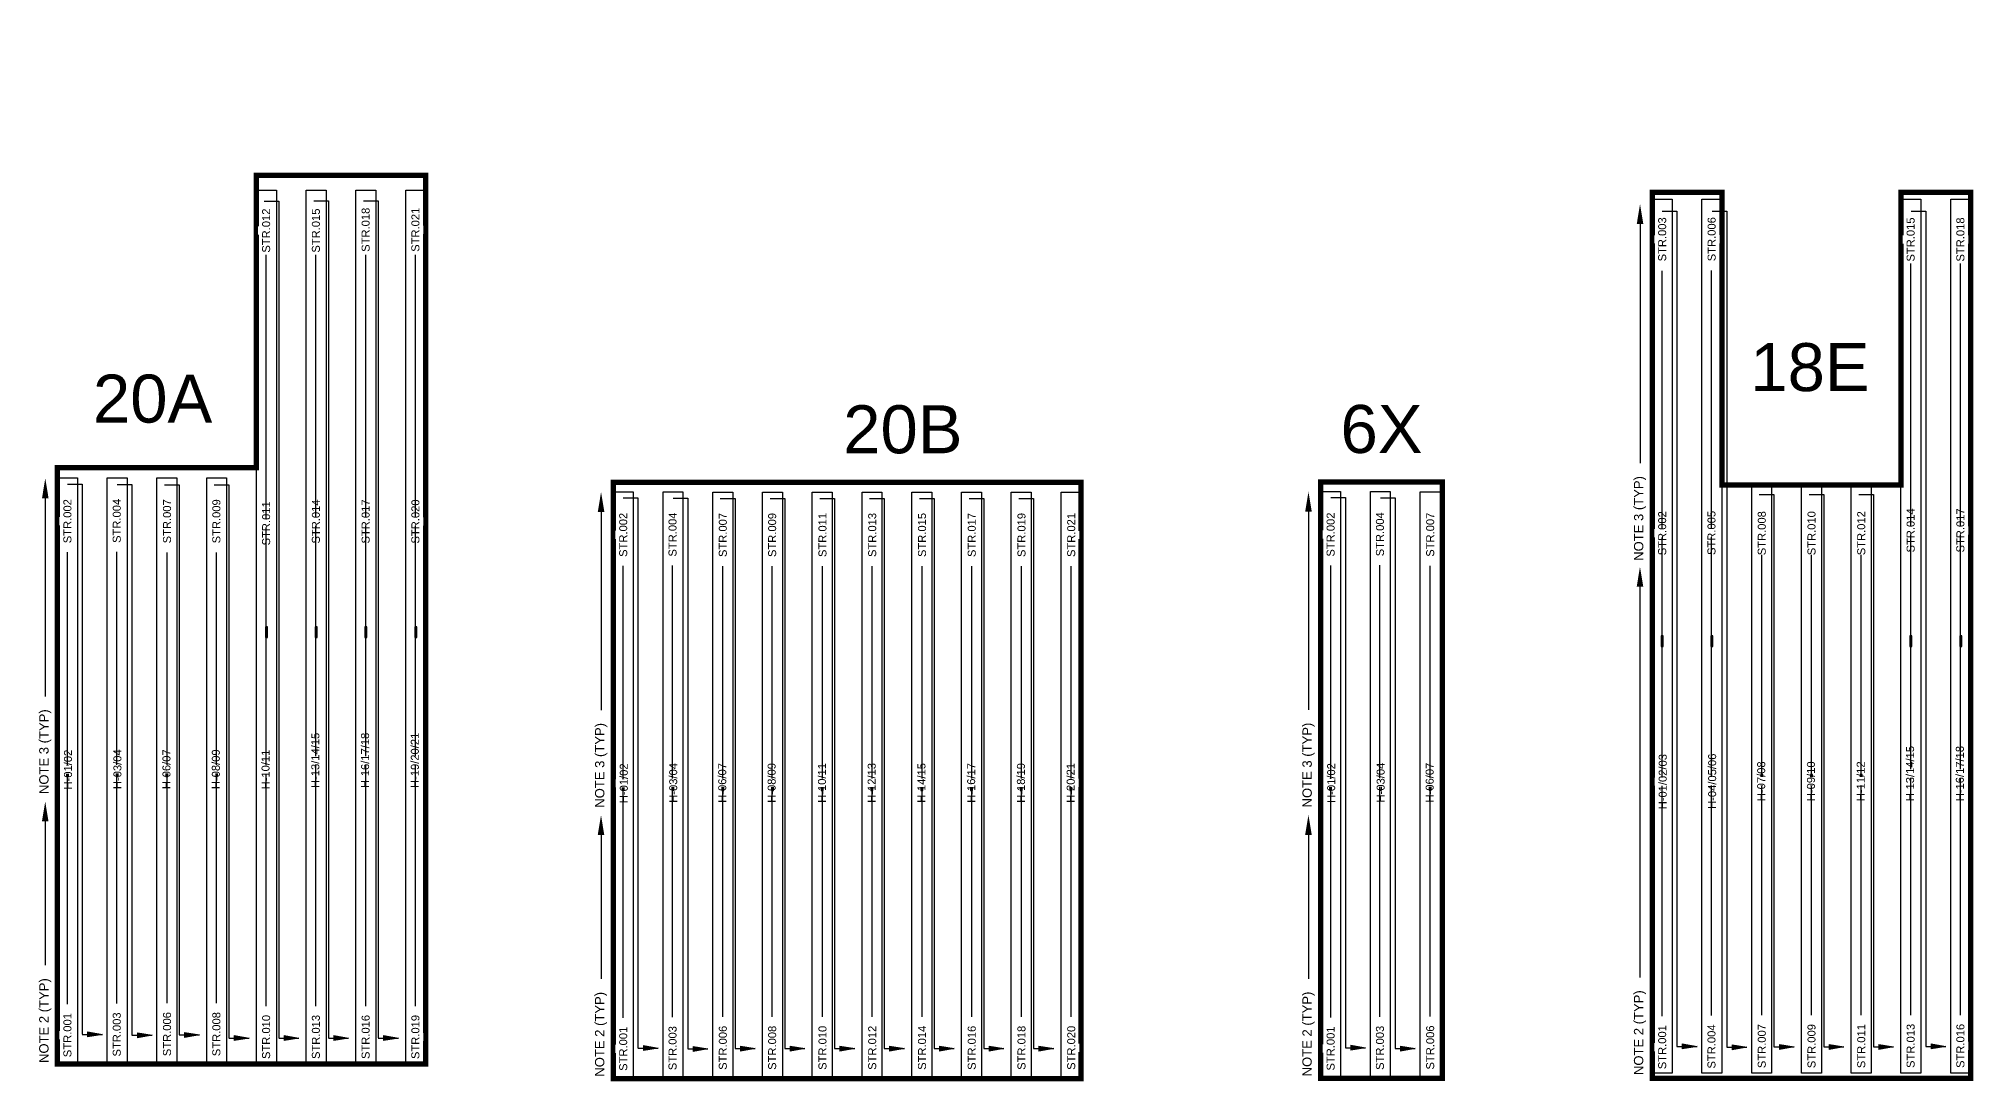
# Model space of a CAD drawing. Header units: feet. Extents: x -3 to 4075, y -14 to 63730.
# Drawn here: x 2032 to 2757, y 1496 to 1887 of the extents above; entities that cross this region are included whole.
import ezdxf
from ezdxf import colors
from ezdxf.entities.mleader import LeaderData, LeaderLine
from ezdxf.enums import TextEntityAlignment as Align
from ezdxf.math import Vec2, Vec3

# ---------------------------------------------------------------- set-up
doc = ezdxf.new("R2010")
doc.units = ezdxf.units.FT
doc.header["$MEASUREMENT"] = 0
for name, color, linetype in [('E-TEXT', 7, 'Continuous'), ('G-ANNO-TEXT', 1, 'Continuous'), ('JINKO', 210, 'Continuous'), ('PV-LBD ARCHETYPES', 7, 'Continuous'), ('PVcase PV Modules (detailed)', 142, 'Continuous'), ('PVcase PV Modules (optimised)', 142, 'Continuous')]:
    doc.layers.add(name, color=color, linetype=linetype)
doc.styles.add('NEI-A', font='arial.ttf')

# ---------------------------------------------------------------- blocks, each defined once
blk = doc.blocks.new('1P87@52DEG F TR ID3 PVBlock')
at = {"layer": 'PVcase PV Modules (detailed)', "color": 0}
blk.add_polyline3d([(-4.10355, -167.724, 0), (-3.35745, -167.724, 0), (-3.35745, -163.724, 0), (-4.10355, -163.724, 0)], close=True, dxfattribs=at)
blk.add_polyline3d([(-3.543975, -165.910525, 0), (-3.543975, -165.537475, 0), (-3.7305, -165.724, 0), (-3.917025, -165.537475, 0), (-3.917025, -165.910525, 0)], dxfattribs=at)
at = {"layer": 'PVcase PV Modules (optimised)', "color": 0}
for points in [[(0, 0, 0), (0, -327.727, 0), (-7.461, -327.727, 0), (-7.461, 0, 0)], [(-4.10355, -167.724, 0), (-3.35745, -167.724, 0), (-3.35745, -163.724, 0), (-4.10355, -163.724, 0)]]:
    blk.add_polyline3d(points, close=True, dxfattribs=at)
blk.add_polyline3d([(-3.543975, -165.910525, 0), (-3.543975, -165.537475, 0), (-3.7305, -165.724, 0), (-3.917025, -165.537475, 0), (-3.917025, -165.910525, 0)], dxfattribs=at)
blk = doc.blocks.new('1P58@52DEG F TR ID3 PVBlock')
at = {"layer": 'PVcase PV Modules (detailed)', "color": 0}
blk.add_polyline3d([(-4.10355, -111.909, 0), (-3.35745, -111.909, 0), (-3.35745, -107.909, 0), (-4.10355, -107.909, 0)], close=True, dxfattribs=at)
blk.add_polyline3d([(-3.543975, -110.095525, 0), (-3.543975, -109.722475, 0), (-3.7305, -109.909, 0), (-3.917025, -109.722475, 0), (-3.917025, -110.095525, 0)], dxfattribs=at)
at = {"layer": 'PVcase PV Modules (optimised)', "color": 0}
for points in [[(0, 0, 0), (0, -219.818, 0), (-7.461, -219.818, 0), (-7.461, 0, 0)], [(-4.10355, -111.909, 0), (-3.35745, -111.909, 0), (-3.35745, -107.909, 0), (-4.10355, -107.909, 0)]]:
    blk.add_polyline3d(points, close=True, dxfattribs=at)
blk.add_polyline3d([(-3.543975, -110.095525, 0), (-3.543975, -109.722475, 0), (-3.7305, -109.909, 0), (-3.917025, -109.722475, 0), (-3.917025, -110.095525, 0)], dxfattribs=at)
blk = doc.blocks.new('_ClosedBlank')
at = {"color": 0, "linetype": 'ByBlock', "lineweight": -2}
for p, q in [((-1, 0.17), (0, 0)), ((-1, 0.17), (-1, -0.17)), ((0, 0), (-1, -0.17))]:
    blk.add_line(p, q, dxfattribs=at)
blk = doc.blocks.new('AR')
h = blk.add_hatch(color=256)
h.dxf.hatch_style = 1
h.paths.add_polyline_path([(0, 0.03), (0, -0.03), (0.18, 0)])
at = {"xscale": 0.1800047113158301, "yscale": 0.1800047113158301, "zscale": 0.1800047113158301}
blk.add_blockref('_ClosedBlank', (0.18, 0), dxfattribs=at)

msp = doc.modelspace()

# ---------------------------------------------------------------- linework, layer by layer
at = {"const_width": 2}
for points, elevation in [([(2176.85, 1836.18), (2113.43, 1836.18), (2113.43, 1726.55), (2038.83, 1726.55), (2038.83, 1502.9), (2176.85, 1502.9)], 0), ([(2247.19, 1497.44), (2422.52, 1497.44), (2422.52, 1721.09), (2247.19, 1721.09)], 5.56), ([(2512.39, 1497.55), (2558.03, 1497.55), (2558.03, 1721.2), (2512.39, 1721.2)], 5.56)]:
    msp.add_lwpolyline(points, close=True, dxfattribs=dict(at, elevation=elevation))
at = {"const_width": 2, "elevation": 5.56}
msp.add_lwpolyline([(2662.8, 1829.83), (2636.69, 1829.83), (2636.69, 1497.55), (2756.06, 1497.55), (2756.06, 1829.83), (2729.95, 1829.83), (2729.95, 1720.11), (2662.8, 1720.11), (2662.8, 1829.83)], dxfattribs=at)
at = {"layer": 'E-TEXT'}
for p, q in [((2640.45, 1822.81, 5.56), (2645.95, 1822.81, 5.56)), ((2645.95, 1822.81, 5.56), (2645.95, 1509.55, 5.56)), ((2659.11, 1822.72, 5.56), (2664.61, 1822.72, 5.56)), ((2664.61, 1822.72, 5.56), (2664.61, 1509.26, 5.56)), ((2117.07, 1524.61, 0), (2117.07, 1806.44, 0)), ((2135.72, 1524.61, 0), (2135.72, 1806.44, 0)), ((2154.37, 1524.61, 0), (2154.37, 1806.44, 0)), ((2173.03, 1524.61, 0), (2173.03, 1806.44, 0)), ((2640.44, 1520.89, 5.56), (2640.44, 1800.37, 5.56)), ((2658.92, 1521.14, 5.56), (2658.92, 1800.48, 5.56)), ((2733.58, 1521.26, 5.56), (2733.58, 1803.09, 5.56)), ((2752.23, 1521.26, 5.56), (2752.23, 1803.09, 5.56)), ((2042.59, 1720.38, 0), (2048.09, 1720.38, 0)), ((2048.09, 1720.38, 0), (2048.09, 1514.07, 0)), ((2061.25, 1720.29, 0), (2066.75, 1720.29, 0)), ((2066.75, 1720.29, 0), (2066.75, 1513.78, 0)), ((2078.97, 1720.13, 0), (2084.47, 1720.13, 0)), ((2084.47, 1720.13, 0), (2084.47, 1513.89, 0)), ((2097.62, 1720.14, 0), (2103.12, 1720.14, 0)), ((2250.96, 1715.25, 5.56), (2256.46, 1715.25, 5.56)), ((2256.46, 1715.25, 5.56), (2256.46, 1508.94, 5.56)), ((2269.62, 1715.16, 5.56), (2275.11, 1715.16, 5.56)), ((2275.11, 1715.16, 5.56), (2275.11, 1508.65, 5.56)), ((2287.33, 1715, 5.56), (2292.83, 1715, 5.56)), ((2292.83, 1715, 5.56), (2292.83, 1508.76, 5.56)), ((2305.98, 1715, 5.56), (2311.48, 1715, 5.56)), ((2324.64, 1715, 5.56), (2330.13, 1715, 5.56)), ((2330.13, 1715, 5.56), (2330.13, 1508.76, 5.56)), ((2343.29, 1715, 5.56), (2348.79, 1715, 5.56)), ((2361.94, 1715, 5.56), (2367.44, 1715, 5.56)), ((2380.59, 1715, 5.56), (2386.09, 1715, 5.56)), ((2399.24, 1715, 5.56), (2404.74, 1715, 5.56)), ((2516.16, 1715.36, 5.56), (2521.66, 1715.36, 5.56)), ((2521.66, 1715.36, 5.56), (2521.66, 1509.05, 5.56)), ((2534.82, 1715.27, 5.56), (2540.32, 1715.27, 5.56)), ((2540.32, 1715.27, 5.56), (2540.32, 1508.76, 5.56)), ((2558.03, 1715.11, 5.56), (2558.03, 1508.87, 5.56)), ((2676.83, 1716.52, 5.56), (2682.32, 1716.52, 5.56)), ((2682.32, 1716.52, 5.56), (2682.32, 1509.37, 5.56)), ((2695.48, 1716.52, 5.56), (2700.98, 1716.52, 5.56)), ((2700.98, 1716.52, 5.56), (2700.98, 1509.37, 5.56)), ((2714.13, 1716.52, 5.56), (2719.63, 1716.52, 5.56)), ((2719.63, 1716.52, 5.56), (2719.63, 1509.37, 5.56)), ((2042.58, 1525.41, 0), (2042.58, 1694.86, 0)), ((2061.07, 1525.66, 0), (2061.07, 1694.96, 0)), ((2079.91, 1525.78, 0), (2079.91, 1694.8, 0)), ((2098.42, 1525.78, 0), (2098.42, 1694.8, 0)), ((2534.63, 1520.64, 5.56), (2534.63, 1689.95, 5.56)), ((2677.77, 1521.26, 5.56), (2677.77, 1693.89, 5.56)), ((2696.42, 1521.26, 5.56), (2696.42, 1693.89, 5.56)), ((2715.07, 1521.26, 5.56), (2715.07, 1693.89, 5.56)), ((2250.94, 1520.28, 5.56), (2250.94, 1689.73, 5.56)), ((2269.43, 1520.53, 5.56), (2269.43, 1689.84, 5.56)), ((2288.27, 1520.65, 5.56), (2288.27, 1689.67, 5.56)), ((2306.78, 1520.65, 5.56), (2306.78, 1689.67, 5.56)), ((2325.64, 1520.65, 5.56), (2325.64, 1689.67, 5.56)), ((2344.29, 1520.65, 5.56), (2344.29, 1689.67, 5.56)), ((2362.95, 1520.65, 5.56), (2362.95, 1689.67, 5.56)), ((2381.6, 1520.65, 5.56), (2381.6, 1689.67, 5.56)), ((2400.25, 1520.65, 5.56), (2400.25, 1689.67, 5.56)), ((2418.9, 1520.65, 5.56), (2418.9, 1689.67, 5.56)), ((2516.14, 1520.39, 5.56), (2516.14, 1689.84, 5.56)), ((2553.47, 1520.76, 5.56), (2553.47, 1689.78, 5.56)), ((2048.09, 1514.03, 0), (2055.65, 1514.03, 0)), ((2066.75, 1513.73, 0), (2074.31, 1513.73, 0)), ((2084.47, 1513.85, 0), (2092.02, 1513.85, 0)), ((2256.46, 1508.9, 5.56), (2264.02, 1508.9, 5.56)), ((2275.11, 1508.6, 5.56), (2282.67, 1508.6, 5.56)), ((2292.83, 1508.72, 5.56), (2300.39, 1508.72, 5.56)), ((2330.13, 1508.72, 5.56), (2337.69, 1508.72, 5.56)), ((2521.66, 1509.01, 5.56), (2529.22, 1509.01, 5.56)), ((2540.32, 1508.71, 5.56), (2547.87, 1508.71, 5.56)), ((2645.95, 1509.51, 5.56), (2653.51, 1509.51, 5.56)), ((2664.61, 1509.21, 5.56), (2672.17, 1509.21, 5.56)), ((2682.32, 1509.33, 5.56), (2689.88, 1509.33, 5.56)), ((2700.98, 1509.33, 5.56), (2708.53, 1509.33, 5.56)), ((2719.63, 1509.33, 5.56), (2727.19, 1509.33, 5.56))]:
    msp.add_line(p, q, dxfattribs=at)

# ---------------------------------------------------------------- block references
at = {"layer": 'E-TEXT', "xscale": 30.78777906583937, "yscale": 30.78777906583937, "zscale": 30.78777906583937}
for p in [(2050.11, 1514.03, 0), (2068.77, 1513.73, 0), (2086.48, 1513.85, 0), (2105.13, 1512.68, 0), (2123.79, 1512.68, 0), (2142.44, 1512.68, 0), (2161.09, 1512.68, 0), (2258.47, 1508.9, 5.56), (2277.13, 1508.6, 5.56), (2294.85, 1508.72, 5.56), (2313.5, 1508.72, 5.56), (2332.15, 1508.72, 5.56), (2523.67, 1509.01, 5.56), (2542.33, 1508.71, 5.56), (2647.97, 1509.51, 5.56), (2666.63, 1509.21, 5.56), (2684.34, 1509.33, 5.56), (2702.99, 1509.33, 5.56), (2721.64, 1509.33, 5.56)]:
    msp.add_blockref('AR', p, dxfattribs=at)
at = {"layer": 'JINKO'}
for name, p in [('1P87@52DEG F TR ID3 PVBlock', (2120.9, 1830.63, 0)), ('1P87@52DEG F TR ID3 PVBlock', (2139.55, 1830.63, 0)), ('1P87@52DEG F TR ID3 PVBlock', (2158.2, 1830.63, 0)), ('1P87@52DEG F TR ID3 PVBlock', (2176.85, 1830.63, 0)), ('1P87@52DEG F TR ID3 PVBlock', (2644.15, 1827.28, 5.56)), ('1P87@52DEG F TR ID3 PVBlock', (2662.8, 1827.28, 5.56)), ('1P87@52DEG F TR ID3 PVBlock', (2737.41, 1827.28, 5.56)), ('1P87@52DEG F TR ID3 PVBlock', (2756.06, 1827.28, 5.56)), ('1P58@52DEG F TR ID3 PVBlock', (2046.29, 1722.72, 0)), ('1P58@52DEG F TR ID3 PVBlock', (2064.94, 1722.72, 0)), ('1P58@52DEG F TR ID3 PVBlock', (2083.59, 1722.72, 0)), ('1P58@52DEG F TR ID3 PVBlock', (2102.24, 1722.72, 0)), ('1P58@52DEG F TR ID3 PVBlock', (2681.45, 1719.37, 5.56)), ('1P58@52DEG F TR ID3 PVBlock', (2700.1, 1719.37, 5.56)), ('1P58@52DEG F TR ID3 PVBlock', (2718.75, 1719.37, 5.56)), ('1P58@52DEG F TR ID3 PVBlock', (2254.65, 1717.48, 5.56)), ('1P58@52DEG F TR ID3 PVBlock', (2273.3, 1717.48, 5.56)), ('1P58@52DEG F TR ID3 PVBlock', (2291.96, 1717.37, 5.56)), ('1P58@52DEG F TR ID3 PVBlock', (2310.61, 1717.37, 5.56)), ('1P58@52DEG F TR ID3 PVBlock', (2329.26, 1717.37, 5.56)), ('1P58@52DEG F TR ID3 PVBlock', (2347.91, 1717.37, 5.56)), ('1P58@52DEG F TR ID3 PVBlock', (2366.56, 1717.37, 5.56)), ('1P58@52DEG F TR ID3 PVBlock', (2385.22, 1717.37, 5.56)), ('1P58@52DEG F TR ID3 PVBlock', (2403.87, 1717.37, 5.56)), ('1P58@52DEG F TR ID3 PVBlock', (2422.52, 1717.37, 5.56)), ('1P58@52DEG F TR ID3 PVBlock', (2519.85, 1717.59, 5.56)), ('1P58@52DEG F TR ID3 PVBlock', (2538.5, 1717.59, 5.56)), ('1P58@52DEG F TR ID3 PVBlock', (2557.16, 1717.48, 5.56))]:
    msp.add_blockref(name, p, dxfattribs=at)

# ---------------------------------------------------------------- texts
at = {"layer": 'PV-LBD ARCHETYPES', "style": 'NEI-A'}
for s, p in [('20A', (2052.12, 1743.47, 0)), ('20B', (2333.39, 1731.96, 0))]:
    msp.add_text(s, height=18, dxfattribs=at).set_placement(p)
msp.add_text('6X', height=18, dxfattribs=at).set_placement((2535.21, 1741.08, 0), align=Align.MIDDLE_CENTER)
at = {"layer": 'PV-LBD ARCHETYPES', "insert": (2695.83, 1764.14, 5.56), "char_height": 18, "width": 29.5685, "attachment_point": 5, "style": 'NEI-A'}
msp.add_mtext(' 18E', dxfattribs=at)

# ---------------------------------------------------------------- leaders
at = {"layer": 'G-ANNO-TEXT'}
ml = msp.add_multileader_mtext('Standard', dxfattribs=at)
ml.set_content('NOTE 3 (TYP)', color=256, style='NEI-A')
ml.set_leader_properties()
ml.build(insert=Vec2(0, 0))
ml.multileader.update_dxf_attribs({"dogleg_length": 0.0625, "arrow_head_size": 7.5, "scale": 60})
ctx = ml.context
ctx.base_point, ctx.scale, ctx.char_height, ctx.arrow_head_size, ctx.landing_gap_size, ctx.plane_origin, ctx.plane_x_axis, ctx.plane_y_axis = Vec3(2632.12, 1686.23, 5.56), 60, 3.5, 7.5, 5.4, Vec3(2710.25, 1616.96, 5.56), Vec3(0, 1), Vec3(-1, 0)
notes = []
notes.append((ctx, [(1, (1, 1, 0), (2632.12, 1732.02, 5.56), (0, -1), 3.75, [(0, [(2632.12, 1825.43, 5.56)], 0, [])])]))
ctx.mtext.insert, ctx.mtext.text_direction, ctx.mtext.rotation, ctx.mtext.width, ctx.mtext.flow_direction = Vec3(2629.85, 1691.63, 5.56), Vec3(0, 1), 1.570796, 1027, 5
ml = msp.add_multileader_mtext('Standard', dxfattribs=at)
ml.set_content('NOTE 3 (TYP)', color=256, style='NEI-A')
ml.set_leader_properties()
ml.build(insert=Vec2(0, 0))
ml.multileader.update_dxf_attribs({"dogleg_length": 0.0625, "arrow_head_size": 7.5, "scale": 60})
ctx = ml.context
ctx.base_point, ctx.scale, ctx.char_height, ctx.arrow_head_size, ctx.landing_gap_size, ctx.plane_origin, ctx.plane_x_axis, ctx.plane_y_axis = Vec3(2034.26, 1598.77, 0), 60, 3.5, 7.5, 5.4, Vec3(2112.39, 1529.5, 0), Vec3(0, 1), Vec3(-1, 0)
notes.append((ctx, [(1, (1, 1, 0), (2034.26, 1644.55, 0), (0, -1), 3.75, [(0, [(2034.26, 1722.58, 0)], 0, [])])]))
ctx.mtext.insert, ctx.mtext.text_direction, ctx.mtext.rotation, ctx.mtext.width, ctx.mtext.flow_direction = Vec3(2031.99, 1604.17, 0), Vec3(0, 1), 1.570796, 1027, 5
ml = msp.add_multileader_mtext('Standard', dxfattribs=at)
ml.set_content('NOTE 3 (TYP)', color=256, style='NEI-A')
ml.set_leader_properties()
ml.build(insert=Vec2(0, 0))
ml.multileader.update_dxf_attribs({"dogleg_length": 0.0625, "arrow_head_size": 7.5, "scale": 60})
ctx = ml.context
ctx.base_point, ctx.scale, ctx.char_height, ctx.arrow_head_size, ctx.landing_gap_size, ctx.plane_origin, ctx.plane_x_axis, ctx.plane_y_axis = Vec3(2242.62, 1593.64, 5.56), 60, 3.5, 7.5, 5.4, Vec3(2320.76, 1524.37, 5.56), Vec3(0, 1), Vec3(-1, 0)
notes.append((ctx, [(1, (1, 1, 0), (2242.62, 1639.43, 5.56), (0, -1), 3.75, [(0, [(2242.62, 1717.45, 5.56)], 0, [])])]))
ctx.mtext.insert, ctx.mtext.text_direction, ctx.mtext.rotation, ctx.mtext.width, ctx.mtext.flow_direction = Vec3(2240.36, 1599.04, 5.56), Vec3(0, 1), 1.570796, 1027, 5
ml = msp.add_multileader_mtext('Standard', dxfattribs=at)
ml.set_content('NOTE 3 (TYP)', color=256, style='NEI-A')
ml.set_leader_properties()
ml.build(insert=Vec2(0, 0))
ml.multileader.update_dxf_attribs({"dogleg_length": 0.0625, "arrow_head_size": 7.5, "scale": 60})
ctx = ml.context
ctx.base_point, ctx.scale, ctx.char_height, ctx.arrow_head_size, ctx.landing_gap_size, ctx.plane_origin, ctx.plane_x_axis, ctx.plane_y_axis = Vec3(2507.82, 1593.75, 5.56), 60, 3.5, 7.5, 5.4, Vec3(2585.96, 1524.48, 5.56), Vec3(0, 1), Vec3(-1, 0)
notes.append((ctx, [(1, (1, 1, 0), (2507.82, 1639.54, 5.56), (0, -1), 3.75, [(0, [(2507.82, 1717.56, 5.56)], 0, [])])]))
ctx.mtext.insert, ctx.mtext.text_direction, ctx.mtext.rotation, ctx.mtext.width, ctx.mtext.flow_direction = Vec3(2505.56, 1599.15, 5.56), Vec3(0, 1), 1.570796, 1027, 5
ml = msp.add_multileader_mtext('Standard', dxfattribs=at)
ml.set_content('NOTE 2 (TYP)', color=256, style='NEI-A')
ml.set_leader_properties()
ml.build(insert=Vec2(0, 0))
ml.multileader.update_dxf_attribs({"dogleg_length": 0.0625, "arrow_head_size": 7.5, "scale": 60})
ctx = ml.context
ctx.base_point, ctx.scale, ctx.char_height, ctx.arrow_head_size, ctx.landing_gap_size, ctx.plane_origin, ctx.plane_x_axis, ctx.plane_y_axis = Vec3(2034.24, 1497.92, 0), 60, 3.5, 7.5, 5.4, Vec3(2112.38, 1428.65, 0), Vec3(0, 1), Vec3(-1, 0)
notes.append((ctx, [(1, (1, 1, 0), (2034.24, 1543.7, 0), (0, -1), 3.75, [(0, [(2034.24, 1601.39, 0)], 0, [])])]))
ctx.mtext.insert, ctx.mtext.text_direction, ctx.mtext.rotation, ctx.mtext.width, ctx.mtext.flow_direction = Vec3(2031.98, 1503.32, 0), Vec3(0, 1), 1.570796, 55.295, 5
ml = msp.add_multileader_mtext('Standard', dxfattribs=at)
ml.set_content('NOTE 2 (TYP)', color=256, style='NEI-A')
ml.set_leader_properties()
ml.build(insert=Vec2(0, 0))
ml.multileader.update_dxf_attribs({"dogleg_length": 0.0625, "arrow_head_size": 7.5, "scale": 60})
ctx = ml.context
ctx.base_point, ctx.scale, ctx.char_height, ctx.arrow_head_size, ctx.landing_gap_size, ctx.plane_origin, ctx.plane_x_axis, ctx.plane_y_axis = Vec3(2242.6, 1492.79, 5.56), 60, 3.5, 7.5, 5.4, Vec3(2320.74, 1423.52, 5.56), Vec3(0, 1), Vec3(-1, 0)
notes.append((ctx, [(1, (1, 1, 0), (2242.6, 1538.57, 5.56), (0, -1), 3.75, [(0, [(2242.6, 1596.26, 5.56)], 0, [])])]))
ctx.mtext.insert, ctx.mtext.text_direction, ctx.mtext.rotation, ctx.mtext.width, ctx.mtext.flow_direction = Vec3(2240.34, 1498.19, 5.56), Vec3(0, 1), 1.570796, 55.295, 5
ml = msp.add_multileader_mtext('Standard', dxfattribs=at)
ml.set_content('NOTE 2 (TYP)', color=256, style='NEI-A')
ml.set_leader_properties()
ml.build(insert=Vec2(0, 0))
ml.multileader.update_dxf_attribs({"dogleg_length": 0.0625, "arrow_head_size": 7.5, "scale": 60})
ctx = ml.context
ctx.base_point, ctx.scale, ctx.char_height, ctx.arrow_head_size, ctx.landing_gap_size, ctx.plane_origin, ctx.plane_x_axis, ctx.plane_y_axis = Vec3(2507.81, 1492.9, 5.56), 60, 3.5, 7.5, 5.4, Vec3(2585.94, 1423.63, 5.56), Vec3(0, 1), Vec3(-1, 0)
notes.append((ctx, [(1, (1, 1, 0), (2507.81, 1538.68, 5.56), (0, -1), 3.75, [(0, [(2507.81, 1596.37, 5.56)], 0, [])])]))
ctx.mtext.insert, ctx.mtext.text_direction, ctx.mtext.rotation, ctx.mtext.width, ctx.mtext.flow_direction = Vec3(2505.54, 1498.3, 5.56), Vec3(0, 1), 1.570796, 55.295, 5
ml = msp.add_multileader_mtext('Standard', dxfattribs=at)
ml.set_content('NOTE 2 (TYP)', color=256, style='NEI-A')
ml.set_leader_properties()
ml.build(insert=Vec2(0, 0))
ml.multileader.update_dxf_attribs({"dogleg_length": 0.0625, "arrow_head_size": 7.5, "scale": 60})
ctx = ml.context
ctx.base_point, ctx.scale, ctx.char_height, ctx.arrow_head_size, ctx.landing_gap_size, ctx.plane_origin, ctx.plane_x_axis, ctx.plane_y_axis = Vec3(2632.1, 1493.4, 5.56), 60, 3.5, 7.5, 5.4, Vec3(2710.23, 1424.13, 5.56), Vec3(0, 1), Vec3(-1, 0)
notes.append((ctx, [(1, (1, 1, 0), (2632.1, 1539.18, 5.56), (0, -1), 3.75, [(0, [(2632.1, 1689.41, 5.56)], 0, [])])]))
ctx.mtext.insert, ctx.mtext.text_direction, ctx.mtext.rotation, ctx.mtext.width, ctx.mtext.flow_direction = Vec3(2629.83, 1498.8, 5.56), Vec3(0, 1), 1.570796, 55.295, 5
for ctx, leaders in notes:
    for number, flags, end, landing, length, lines in leaders:
        leader = LeaderData()
        leader.index, (leader.has_last_leader_line, leader.has_dogleg_vector, leader.attachment_direction) = number, flags
        leader.last_leader_point, leader.dogleg_vector, leader.dogleg_length = Vec3(end), Vec3(landing), length
        for number, points, colour, breaks in lines:
            line = LeaderLine()
            line.index, line.vertices, line.color, line.breaks = number, Vec3.list(points), colors.encode_raw_color(colour), breaks
            leader.lines.append(line)
        ctx.leaders.append(leader)

# ---------------------------------------------------------------- next in the draw order: texts
at = {"layer": 'G-ANNO-TEXT', "char_height": 3, "attachment_point": 5, "rotation": 90, "style": 'NEI-A', "bg_fill": 3, "box_fill_scale": 1.5, "bg_fill_color": 256, "bg_fill_transparency": 0}
for s, width, insert in [('STR.012', 0.0963, (2117.07, 1815.47, 0)), ('STR.015', 0.0963, (2135.72, 1815.47, 0)), ('STR.018', 0.0963, (2154.37, 1815.78, 0)), ('STR.021', 0.0963, (2173.03, 1815.78, 0)), ('STR.003', 0.0963, (2640.44, 1812.19, 5.56)), ('STR.006', 0.0823, (2658.98, 1812.24, 5.56)), ('STR.015', 0.0963, (2733.58, 1812.12, 5.56)), ('STR.018', 0.0963, (2752.23, 1812.12, 5.56)), ('STR.002', 0.0963, (2042.58, 1706.5, 0)), ('STR.004', 0.0963, (2061.07, 1706.61, 0)), ('STR.007', 0.0963, (2079.91, 1706.45, 0)), ('STR.009', 0.0963, (2098.42, 1706.45, 0)), ('STR.011', 0.0963, (2117.07, 1705.68, 0)), ('STR.014', 0.0963, (2135.72, 1706.38, 0)), ('STR.017', 0.0963, (2154.37, 1706.38, 0)), ('STR.020', 0.0963, (2173.03, 1706.38, 0)), ('STR.002', 0.0963, (2250.94, 1701.37, 5.56)), ('STR.004', 0.0963, (2269.43, 1701.48, 5.56)), ('STR.007', 0.0963, (2288.27, 1701.32, 5.56)), ('STR.009', 0.0963, (2306.78, 1701.32, 5.56)), ('STR.011', 0.0963, (2325.64, 1701.32, 5.56)), ('STR.013', 0.0963, (2344.29, 1701.32, 5.56)), ('STR.015', 0.0963, (2362.95, 1701.32, 5.56)), ('STR.017', 0.0963, (2381.6, 1701.32, 5.56)), ('STR.019', 0.0963, (2400.25, 1701.32, 5.56)), ('STR.021', 0.0963, (2418.9, 1701.32, 5.56)), ('STR.002', 0.0963, (2516.14, 1701.48, 5.56)), ('STR.004', 0.0963, (2534.63, 1701.59, 5.56)), ('STR.007', 0.0963, (2553.47, 1701.43, 5.56)), ('STR.002', 0.0963, (2640.44, 1701.98, 5.56)), ('STR.005', 0.0963, (2658.92, 1702.09, 5.56)), ('STR.008', 0.0963, (2677.77, 1701.99, 5.56)), ('STR.010', 0.0963, (2696.42, 1701.99, 5.56)), ('STR.012', 0.0963, (2715.07, 1701.99, 5.56)), ('STR.014', 0.0963, (2733.58, 1703.03, 5.56)), ('STR.017', 0.0963, (2752.23, 1703.03, 5.56)), ('STR.001', 0.0823, (2042.58, 1513.77, 0)), ('STR.003', 0.0823, (2061.07, 1514.02, 0)), ('STR.006', 0.0823, (2079.91, 1514.14, 0)), ('STR.008', 0.0823, (2098.42, 1514.14, 0)), ('STR.001', 0.0823, (2250.94, 1508.64, 5.56)), ('STR.003', 0.0823, (2269.43, 1508.89, 5.56)), ('STR.006', 0.0823, (2288.27, 1509.01, 5.56)), ('STR.008', 0.0823, (2306.78, 1509.01, 5.56)), ('STR.012', 0.0823, (2344.29, 1509.01, 5.56)), ('STR.001', 0.0823, (2516.14, 1508.75, 5.56)), ('STR.003', 0.0823, (2534.63, 1509, 5.56)), ('STR.006', 0.0823, (2553.47, 1509.12, 5.56)), ('STR.001', 0.0823, (2640.44, 1509.25, 5.56)), ('STR.004', 0.0823, (2658.92, 1509.5, 5.56)), ('STR.007', 0.0963, (2677.77, 1509.65, 5.56)), ('STR.009', 0.0963, (2696.42, 1509.65, 5.56)), ('STR.011', 0.0963, (2715.07, 1509.65, 5.56)), ('STR.013', 0.0963, (2733.58, 1509.72, 5.56)), ('STR.016', 0.0963, (2752.23, 1509.72, 5.56))]:
    msp.add_mtext_dynamic_manual_height_columns(s, width=width, gutter_width=0.561, heights=[0], dxfattribs=dict(at, insert=insert))
at = {"layer": 'G-ANNO-TEXT', "char_height": 3, "width": 0.0823, "attachment_point": 5, "rotation": 90, "style": 'NEI-A', "bg_fill": 3, "box_fill_scale": 1.5, "bg_fill_color": 256, "bg_fill_transparency": 0}
for s, insert in [('H-13/14/15', (2135.51, 1616.8, 0)), ('H-16/17/18', (2154.17, 1616.8, 0)), ('H-19/20/21', (2172.82, 1616.8, 0)), ('H-01/02', (2042.79, 1613.33, 0)), ('H-03/04', (2061.32, 1613.48, 0)), ('H-06/07', (2079.7, 1613.48, 0)), ('H-08/09', (2098.21, 1613.48, 0)), ('H-10/11', (2116.86, 1613.37, 0)), ('H-01/02/03', (2640.64, 1608.81, 5.56)), ('H-04/05/06', (2659.18, 1608.97, 5.56)), ('H-13/14/15', (2733.37, 1611.84, 5.56)), ('H-16/17/18', (2752.03, 1611.84, 5.56)), ('H-01/02', (2251.15, 1608.2, 5.56)), ('H-03/04', (2269.69, 1608.35, 5.56)), ('H-06/07', (2288.07, 1608.35, 5.56)), ('H-08/09', (2306.58, 1608.35, 5.56)), ('H-10/11', (2325.44, 1608.35, 5.56)), ('H-12/13', (2344.09, 1608.35, 5.56)), ('H-14/15', (2362.74, 1608.35, 5.56)), ('H-16/17', (2381.39, 1608.35, 5.56)), ('H-18/19', (2400.04, 1608.35, 5.56)), ('H-20/21', (2418.7, 1608.35, 5.56)), ('H-01/02', (2516.35, 1608.31, 5.56)), ('H-03/04', (2534.89, 1608.47, 5.56)), ('H-06/07', (2553.27, 1608.47, 5.56)), ('H-07/08', (2677.56, 1608.97, 5.56)), ('H-09/10', (2696.21, 1608.97, 5.56)), ('H-11/12', (2714.87, 1608.97, 5.56))]:
    msp.add_mtext(s, dxfattribs=dict(at, insert=insert))

# ---------------------------------------------------------------- next in the draw order: linework, layer by layer
at = {"layer": 'E-TEXT'}
for p, q in [((2116.27, 1826.55, 0), (2121.77, 1826.55, 0)), ((2134.92, 1826.62, 0), (2140.42, 1826.62, 0)), ((2153.57, 1826.62, 0), (2159.07, 1826.62, 0)), ((2733.71, 1822.81, 5.56), (2739.21, 1822.81, 5.56)), ((2739.21, 1822.81, 5.56), (2739.21, 1509.55, 5.56)), ((2103.12, 1720.14, 0), (2103.12, 1512.73, 0)), ((2311.48, 1715, 5.56), (2311.48, 1508.76, 5.56)), ((2348.79, 1715, 5.56), (2348.79, 1508.76, 5.56)), ((2103.12, 1512.68, 0), (2110.68, 1512.68, 0)), ((2311.48, 1508.72, 5.56), (2319.04, 1508.72, 5.56)), ((2348.79, 1508.72, 5.56), (2356.34, 1508.72, 5.56)), ((2739.21, 1509.51, 5.56), (2746.77, 1509.51, 5.56))]:
    msp.add_line(p, q, dxfattribs=at)

# ---------------------------------------------------------------- next in the draw order: block references
at = {"layer": 'E-TEXT', "xscale": 30.78777906583937, "yscale": 30.78777906583937, "zscale": 30.78777906583937}
for p in [(2350.8, 1508.72, 5.56), (2741.23, 1509.51, 5.56)]:
    msp.add_blockref('AR', p, dxfattribs=at)

# ---------------------------------------------------------------- next in the draw order: texts
at = {"layer": 'G-ANNO-TEXT', "char_height": 3, "attachment_point": 5, "rotation": 90, "style": 'NEI-A', "bg_fill": 3, "box_fill_scale": 1.5, "bg_fill_color": 256, "bg_fill_transparency": 0}
for s, width, insert in [('STR.010', 0.0963, (2117.07, 1513.07, 0)), ('STR.010', 0.0823, (2325.64, 1509.01, 5.56)), ('STR.014', 0.0823, (2362.95, 1509.01, 5.56))]:
    msp.add_mtext_dynamic_manual_height_columns(s, width=width, gutter_width=0.561, heights=[0], dxfattribs=dict(at, insert=insert))

# ---------------------------------------------------------------- next in the draw order: linework, layer by layer
at = {"layer": 'E-TEXT'}
for p, q in [((2121.77, 1826.55, 0), (2121.77, 1512.73, 0)), ((2367.44, 1715, 5.56), (2367.44, 1508.76, 5.56)), ((2121.77, 1512.68, 0), (2129.33, 1512.68, 0)), ((2367.44, 1508.72, 5.56), (2375, 1508.72, 5.56))]:
    msp.add_line(p, q, dxfattribs=at)

# ---------------------------------------------------------------- next in the draw order: block references
at = {"layer": 'E-TEXT', "xscale": 30.78777906583937, "yscale": 30.78777906583937, "zscale": 30.78777906583937}
msp.add_blockref('AR', (2369.45, 1508.72, 5.56), dxfattribs=at)

# ---------------------------------------------------------------- next in the draw order: texts
at = {"layer": 'G-ANNO-TEXT', "char_height": 3, "attachment_point": 5, "rotation": 90, "style": 'NEI-A', "bg_fill": 3, "box_fill_scale": 1.5, "bg_fill_color": 256, "bg_fill_transparency": 0}
for s, width, insert in [('STR.013', 0.0963, (2135.72, 1513.07, 0)), ('STR.016', 0.0823, (2381.6, 1509.01, 5.56))]:
    msp.add_mtext_dynamic_manual_height_columns(s, width=width, gutter_width=0.561, heights=[0], dxfattribs=dict(at, insert=insert))

# ---------------------------------------------------------------- next in the draw order: linework, layer by layer
at = {"layer": 'E-TEXT'}
for p, q in [((2140.42, 1826.62, 0), (2140.42, 1512.73, 0)), ((2386.09, 1715, 5.56), (2386.09, 1508.76, 5.56)), ((2140.42, 1512.68, 0), (2147.98, 1512.68, 0)), ((2386.09, 1508.72, 5.56), (2393.65, 1508.72, 5.56))]:
    msp.add_line(p, q, dxfattribs=at)

# ---------------------------------------------------------------- next in the draw order: block references
at = {"layer": 'E-TEXT', "xscale": 30.78777906583937, "yscale": 30.78777906583937, "zscale": 30.78777906583937}
msp.add_blockref('AR', (2388.11, 1508.72, 5.56), dxfattribs=at)

# ---------------------------------------------------------------- next in the draw order: texts
at = {"layer": 'G-ANNO-TEXT', "char_height": 3, "attachment_point": 5, "rotation": 90, "style": 'NEI-A', "bg_fill": 3, "box_fill_scale": 1.5, "bg_fill_color": 256, "bg_fill_transparency": 0}
for s, width, insert in [('STR.016', 0.0963, (2154.37, 1513.07, 0)), ('STR.018', 0.0823, (2400.25, 1509.01, 5.56))]:
    msp.add_mtext_dynamic_manual_height_columns(s, width=width, gutter_width=0.561, heights=[0], dxfattribs=dict(at, insert=insert))

# ---------------------------------------------------------------- next in the draw order: linework, layer by layer
at = {"layer": 'E-TEXT'}
for p, q in [((2159.07, 1826.62, 0), (2159.07, 1512.73, 0)), ((2404.74, 1715, 5.56), (2404.74, 1508.76, 5.56)), ((2159.07, 1512.68, 0), (2166.63, 1512.68, 0)), ((2404.74, 1508.72, 5.56), (2412.3, 1508.72, 5.56))]:
    msp.add_line(p, q, dxfattribs=at)

# ---------------------------------------------------------------- next in the draw order: block references
at = {"layer": 'E-TEXT', "xscale": 30.78777906583937, "yscale": 30.78777906583937, "zscale": 30.78777906583937}
msp.add_blockref('AR', (2406.76, 1508.72, 5.56), dxfattribs=at)

# ---------------------------------------------------------------- next in the draw order: texts
at = {"layer": 'G-ANNO-TEXT', "char_height": 3, "attachment_point": 5, "rotation": 90, "style": 'NEI-A', "bg_fill": 3, "box_fill_scale": 1.5, "bg_fill_color": 256, "bg_fill_transparency": 0}
for s, width, insert in [('STR.019', 0.0963, (2173.03, 1513.07, 0)), ('STR.020', 0.0823, (2418.9, 1509.01, 5.56))]:
    msp.add_mtext_dynamic_manual_height_columns(s, width=width, gutter_width=0.561, heights=[0], dxfattribs=dict(at, insert=insert))

doc.saveas('drawing.dxf')
